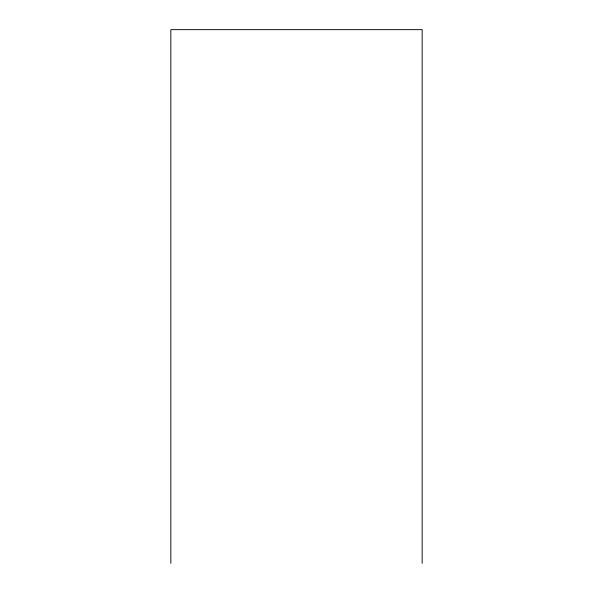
<?xml version="1.0" encoding="UTF-8"?>
<svg xmlns="http://www.w3.org/2000/svg" width="593" height="593" viewBox="0 0 593 593"><rect width="100%" height="100%" fill="white"/><g stroke="black" fill="none" stroke-linecap="round" stroke-linejoin="round"><path stroke-width="0.89" d="M422.164 563.35L422.164 29.65L170.836 29.65L170.836 563.35"/></g></svg>
